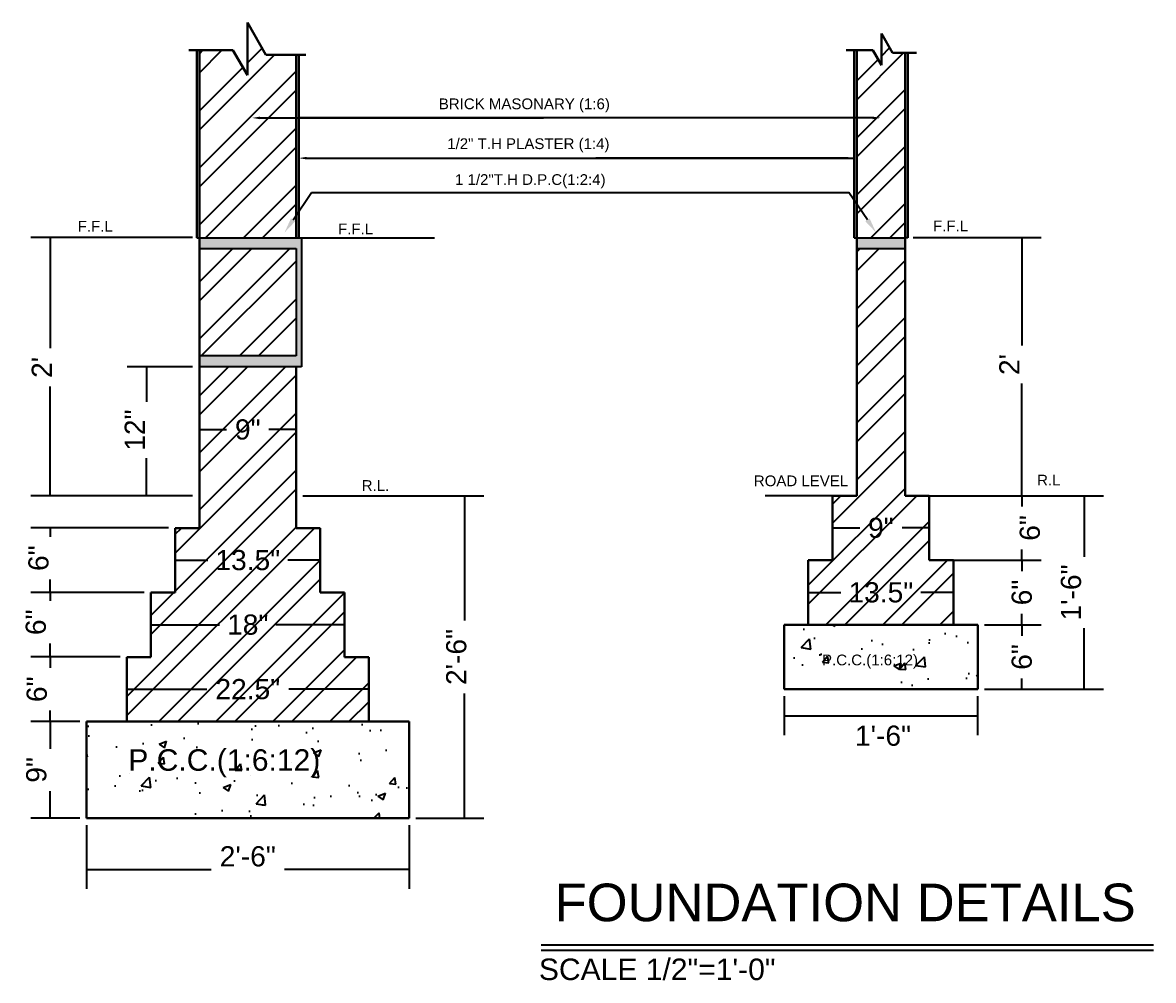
# Model space of a CAD drawing. Header units: inches. Extents: x 2124 to 5445, y -39 to 2337.
# Drawn here: x 4271.9 to 4377, y 2016 to 2105.1 of the extents above; entities that cross this region are included whole.
import ezdxf

# ---------------------------------------------------------------- set-up
doc = ezdxf.new("R2010")
doc.units = ezdxf.units.IN
doc.layers.get('Defpoints').update_dxf_attribs({"color": 3})
doc.layers.add('Break Line', color=1, linetype='Continuous', lineweight=30)
doc.layers.add('Dimensions', color=91, linetype='Continuous')
doc.layers.add('Hatching', color=230, linetype='Continuous')
doc.layers.add('Lettering', color=7, linetype='Continuous', true_color=0xecbcd1)
doc.layers.add('Walls', color=7, linetype='Continuous', lineweight=30, true_color=0xf0a998)
doc.styles.get("Standard").update_dxf_attribs({"font": 'arial.ttf'})
doc.dimstyles.get("Standard").update_dxf_attribs({"dimscale": 10, "dimtxt": 0.1875, "dimasz": 0.18, "dimexe": 0.18, "dimexo": 0.0625, "dimgap": 0.09, "dimtad": 0, "dimdec": 4, "dimzin": 0, "dimdsep": 46, "dimlunit": 4, "dimtxsty": 'Standard', "dimblk": 'NONE', "dimcen": 0.09, "dimadec": 0, "dimazin": 2, "dimtfac": 1, "dimtdec": 4, "dimtofl": 0, "dimtmove": 0, "dimatfit": 3, "dimfxl": 1, "dimfrac": 1, "dimtolj": 1, "dimtzin": 0, "dimarcsym": 0})
pattern_1 = [(45, (4278.909, 2066.3133), (-2.65165, 2.65165), []), (45, (4280.6766, 2066.3133), (-2.65165, 2.65165), [])]
pattern_2 = [(50, (4278.909, 2066.313), (7.1726, -0.62752), [0.75, -8.25]), (355, (4278.909, 2066.313), (-1.3875, 7.5219), [0.6, -6.6]), (100.451, (4279.5066, 2066.261), (5.7851, 6.8944), [0.6374, -7.0114]), (46.184, (4278.909, 2068.313), (10.6724, -1.6552), [1.125, -12.375]), (96.636, (4279.798, 2068.175), (9.3466, 9.7412), [0.9561, -10.5171]), (351.184, (4278.909, 2068.313), (9.3466, 9.7412), [0.9, -9.9]), (21, (4279.909, 2067.813), (5.96907, -4.0262), [0.75, -8.25]), (326, (4279.909, 2067.813), (2.43315, 7.2515), [0.6, -6.6]), (71.451, (4280.406, 2067.478), (8.4022, 3.2253), [0.6374, -7.0114]), (37.5, (4278.9088, 2066.3133), (0.1216, 3.32894), [0, -6.52, 0, -6.7, 0, -6.625]), (7.5, (4278.909, 2066.3133), (2.6307, 3.94412), [0, -3.82, 0, -6.37, 0, -2.525]), (327.5, (4276.6788, 2066.3133), (5.338224, -0.22555), [0, -2.5, 0, -7.8, 0, -10.35]), (317.5, (4275.679, 2066.3133), (5.83186, 1.00105), [0, -3.25, 0, -5.18, 0, -7.35])]

# ---------------------------------------------------------------- blocks, each defined once
blk = doc.blocks.new('*D103')
at = {"layer": 'Defpoints', "color": 0, "transparency": 16777216}
for p in [(4288.3, 2073.12), (4283.38, 2061.12), (4288.3, 2061.12)]:
    blk.add_point(p, dxfattribs=at)
at = {"layer": 'Dimensions', "color": 0, "lineweight": -2, "transparency": 16777216}
for p, q in [((4287.67, 2073.12), (4281.58, 2073.12)), ((4283.38, 2073.12), (4283.38, 2069.84)), ((4283.38, 2061.12), (4283.38, 2064.61)), ((4287.67, 2061.12), (4281.58, 2061.12))]:
    blk.add_line(p, q, dxfattribs=at)
at = {"layer": 'Dimensions', "color": 0, "transparency": 16777216, "insert": (4282.29, 2067.22), "char_height": 1.875, "width": 2.9055, "attachment_point": 5, "rotation": 90}
blk.add_mtext('\\A1;12"', dxfattribs=at)
blk = doc.blocks.new('_None')
blk = doc.blocks.new('*D104')
at = {"layer": 'Defpoints', "color": 0, "transparency": 16777216}
for p in [(4274.43, 2085.12), (4288.3, 2085.12), (4288.3, 2061.12)]:
    blk.add_point(p, dxfattribs=at)
at = {"layer": 'Dimensions', "color": 0, "lineweight": -2, "transparency": 16777216}
for p, q in [((4287.67, 2085.12), (4272.63, 2085.12)), ((4274.43, 2085.12), (4274.43, 2074.83)), ((4274.43, 2061.12), (4274.43, 2071.27)), ((4287.67, 2061.12), (4272.63, 2061.12))]:
    blk.add_line(p, q, dxfattribs=at)
at = {"layer": 'Dimensions', "color": 0, "transparency": 16777216, "insert": (4273.64, 2073.05), "char_height": 1.875, "attachment_point": 5, "rotation": 90}
blk.add_mtext("\\A1;2'", dxfattribs=at)
blk = doc.blocks.new('*D105')
at = {"layer": 'Defpoints', "color": 0, "transparency": 16777216}
for p in [(4286.05, 2058.12), (4274.43, 2052.12), (4283.8, 2052.12)]:
    blk.add_point(p, dxfattribs=at)
at = {"layer": 'Dimensions', "color": 0, "lineweight": -2, "transparency": 16777216}
for p, q in [((4285.42, 2058.12), (4272.63, 2058.12)), ((4274.43, 2058.12), (4274.43, 2057.29)), ((4274.43, 2052.12), (4274.43, 2053.32)), ((4283.17, 2052.12), (4272.63, 2052.12))]:
    blk.add_line(p, q, dxfattribs=at)
at = {"layer": 'Dimensions', "color": 0, "transparency": 16777216, "insert": (4273.34, 2055.31), "char_height": 1.875, "attachment_point": 5, "rotation": 90}
blk.add_mtext('\\A1;6"', dxfattribs=at)
blk = doc.blocks.new('*D106')
at = {"layer": 'Defpoints', "color": 0, "transparency": 16777216}
for p in [(4283.8, 2052.12), (4274.43, 2046.12), (4281.55, 2046.12)]:
    blk.add_point(p, dxfattribs=at)
at = {"layer": 'Dimensions', "color": 0, "lineweight": -2, "transparency": 16777216}
for p, q in [((4283.17, 2052.12), (4272.63, 2052.12)), ((4274.43, 2052.12), (4274.43, 2051.33)), ((4274.43, 2046.12), (4274.43, 2047.37)), ((4280.92, 2046.12), (4272.63, 2046.12))]:
    blk.add_line(p, q, dxfattribs=at)
at = {"layer": 'Dimensions', "color": 0, "transparency": 16777216, "insert": (4273.09, 2049.35), "char_height": 1.875, "attachment_point": 5, "rotation": 90}
blk.add_mtext('\\A1;6"', dxfattribs=at)
blk = doc.blocks.new('*D107')
at = {"layer": 'Defpoints', "color": 0, "transparency": 16777216}
for p in [(4281.55, 2046.12), (4274.43, 2040.12), (4277.8, 2040.12)]:
    blk.add_point(p, dxfattribs=at)
at = {"layer": 'Dimensions', "color": 0, "lineweight": -2, "transparency": 16777216}
for p, q in [((4280.92, 2046.12), (4272.63, 2046.12)), ((4274.43, 2046.12), (4274.43, 2045.1)), ((4274.43, 2040.12), (4274.43, 2041.13)), ((4277.17, 2040.12), (4272.63, 2040.12))]:
    blk.add_line(p, q, dxfattribs=at)
at = {"layer": 'Dimensions', "color": 0, "transparency": 16777216, "insert": (4273.18, 2043.12), "char_height": 1.875, "attachment_point": 5, "rotation": 90}
blk.add_mtext('\\A1;6"', dxfattribs=at)
blk = doc.blocks.new('*D108')
at = {"layer": 'Defpoints', "color": 0, "transparency": 16777216}
for p in [(4277.8, 2040.12), (4274.43, 2031.12), (4277.8, 2031.12)]:
    blk.add_point(p, dxfattribs=at)
at = {"layer": 'Dimensions', "color": 0, "lineweight": -2, "transparency": 16777216}
for p, q in [((4277.17, 2040.12), (4272.63, 2040.12)), ((4274.43, 2040.12), (4274.43, 2037.59)), ((4274.43, 2031.12), (4274.43, 2033.64)), ((4277.17, 2031.12), (4272.63, 2031.12))]:
    blk.add_line(p, q, dxfattribs=at)
at = {"layer": 'Dimensions', "color": 0, "transparency": 16777216, "insert": (4273.14, 2035.62), "char_height": 1.875, "attachment_point": 5, "rotation": 90}
blk.add_mtext('\\A1;9"', dxfattribs=at)
blk = doc.blocks.new('*D109')
at = {"layer": 'Defpoints', "color": 0, "transparency": 16777216}
for p in [(4277.8, 2031.12), (4307.8, 2031.12), (4307.8, 2026.36)]:
    blk.add_point(p, dxfattribs=at)
at = {"layer": 'Dimensions', "color": 0, "lineweight": -2, "transparency": 16777216}
for p, q in [((4277.8, 2030.49), (4277.8, 2024.56)), ((4307.8, 2030.49), (4307.8, 2024.56)), ((4277.8, 2026.36), (4289.39, 2026.36)), ((4307.8, 2026.36), (4296.2, 2026.36))]:
    blk.add_line(p, q, dxfattribs=at)
at = {"layer": 'Dimensions', "color": 0, "transparency": 16777216, "insert": (4292.8, 2027.57), "char_height": 1.875, "attachment_point": 5}
blk.add_mtext('\\A1;2\'-6"', dxfattribs=at)
blk = doc.blocks.new('*D110')
at = {"layer": 'Defpoints', "color": 0, "transparency": 16777216}
for p in [(4297.3, 2061.12), (4307.8, 2031.12), (4312.95, 2031.12)]:
    blk.add_point(p, dxfattribs=at)
at = {"layer": 'Dimensions', "color": 0, "lineweight": -2, "transparency": 16777216}
for p, q in [((4297.92, 2061.12), (4314.75, 2061.12)), ((4312.95, 2061.12), (4312.95, 2049.52)), ((4312.95, 2031.12), (4312.95, 2042.71)), ((4308.42, 2031.12), (4314.75, 2031.12))]:
    blk.add_line(p, q, dxfattribs=at)
at = {"layer": 'Dimensions', "color": 0, "transparency": 16777216, "insert": (4312.2, 2046.12), "char_height": 1.875, "attachment_point": 5, "rotation": 90}
blk.add_mtext('\\A1;2\'-6"', dxfattribs=at)
blk = doc.blocks.new('*D111')
at = {"layer": 'Defpoints', "color": 0, "transparency": 16777216}
for p in [(4281.55, 2043.12), (4304.05, 2043.12), (4304.05, 2043.12)]:
    blk.add_point(p, dxfattribs=at)
at = {"layer": 'Dimensions', "color": 0, "lineweight": -2, "transparency": 16777216}
for p, q in [((4281.55, 2043.74), (4281.55, 2044.92)), ((4304.05, 2043.74), (4304.05, 2044.92)), ((4281.55, 2043.12), (4288.98, 2043.12)), ((4304.05, 2043.12), (4296.61, 2043.12))]:
    blk.add_line(p, q, dxfattribs=at)
at = {"layer": 'Dimensions', "color": 0, "transparency": 16777216, "insert": (4292.8, 2043.12), "char_height": 1.875, "width": 11.998, "attachment_point": 5}
blk.add_mtext('\\A1;22.5"', dxfattribs=at)
blk = doc.blocks.new('*D112')
at = {"layer": 'Defpoints', "color": 0, "transparency": 16777216}
for p in [(4283.8, 2049.12), (4301.8, 2049.12), (4301.8, 2049.12)]:
    blk.add_point(p, dxfattribs=at)
at = {"layer": 'Dimensions', "color": 0, "lineweight": -2, "transparency": 16777216}
for p, q in [((4283.8, 2049.74), (4283.8, 2050.92)), ((4301.8, 2049.74), (4301.8, 2050.92)), ((4283.8, 2049.12), (4290.18, 2049.12)), ((4301.8, 2049.12), (4295.41, 2049.12))]:
    blk.add_line(p, q, dxfattribs=at)
at = {"layer": 'Dimensions', "color": 0, "transparency": 16777216, "insert": (4292.8, 2049.12), "char_height": 1.875, "width": 6.7373, "attachment_point": 5}
blk.add_mtext('\\A1;18"', dxfattribs=at)
blk = doc.blocks.new('*D113')
at = {"layer": 'Defpoints', "color": 0, "transparency": 16777216}
for p in [(4286.05, 2055.12), (4299.55, 2055.12), (4299.55, 2055.12)]:
    blk.add_point(p, dxfattribs=at)
at = {"layer": 'Dimensions', "color": 0, "lineweight": -2, "transparency": 16777216}
for p, q in [((4286.05, 2055.74), (4286.05, 2056.92)), ((4299.55, 2055.74), (4299.55, 2056.92)), ((4286.05, 2055.12), (4289.09, 2055.12)), ((4299.55, 2055.12), (4296.51, 2055.12))]:
    blk.add_line(p, q, dxfattribs=at)
at = {"layer": 'Dimensions', "color": 0, "transparency": 16777216, "insert": (4292.8, 2055.12), "char_height": 1.875, "width": 5.699, "attachment_point": 5}
blk.add_mtext('\\A1;13.5"', dxfattribs=at)
blk = doc.blocks.new('*D114')
at = {"layer": 'Defpoints', "color": 0, "transparency": 16777216}
for p in [(4288.3, 2067.12), (4297.3, 2067.27), (4297.3, 2067.12)]:
    blk.add_point(p, dxfattribs=at)
at = {"layer": 'Dimensions', "color": 0, "lineweight": -2, "transparency": 16777216}
for p, q in [((4288.3, 2067.74), (4288.3, 2069.07)), ((4297.3, 2067.74), (4297.3, 2069.07)), ((4288.3, 2067.27), (4290.82, 2067.27)), ((4297.3, 2067.27), (4294.77, 2067.27))]:
    blk.add_line(p, q, dxfattribs=at)
at = {"layer": 'Dimensions', "color": 0, "transparency": 16777216, "insert": (4292.8, 2067.27), "char_height": 1.875, "attachment_point": 5}
blk.add_mtext('\\A1;9"', dxfattribs=at)
blk = doc.blocks.new('*D115')
at = {"layer": 'Defpoints', "color": 0, "transparency": 16777216}
for p in [(4344.93, 2052.12), (4358.43, 2052.12), (4358.43, 2052.12)]:
    blk.add_point(p, dxfattribs=at)
at = {"layer": 'Dimensions', "color": 0, "lineweight": -2, "transparency": 16777216}
for p, q in [((4344.93, 2052.74), (4344.93, 2053.92)), ((4358.43, 2052.74), (4358.43, 2053.92)), ((4344.93, 2052.12), (4347.97, 2052.12)), ((4358.43, 2052.12), (4355.39, 2052.12))]:
    blk.add_line(p, q, dxfattribs=at)
at = {"layer": 'Dimensions', "color": 0, "transparency": 16777216, "insert": (4351.68, 2052.12), "char_height": 1.875, "width": 8.9985, "attachment_point": 5}
blk.add_mtext('\\A1;13.5"', dxfattribs=at)
blk = doc.blocks.new('*D116')
at = {"layer": 'Defpoints', "color": 0, "transparency": 16777216}
for p in [(4347.18, 2058.12), (4356.18, 2058.12), (4356.18, 2058.12)]:
    blk.add_point(p, dxfattribs=at)
at = {"layer": 'Dimensions', "color": 0, "lineweight": -2, "transparency": 16777216}
for p, q in [((4347.18, 2058.74), (4347.18, 2059.92)), ((4356.18, 2058.74), (4356.18, 2059.92)), ((4347.18, 2058.12), (4349.71, 2058.12)), ((4356.18, 2058.12), (4353.66, 2058.12))]:
    blk.add_line(p, q, dxfattribs=at)
at = {"layer": 'Dimensions', "color": 0, "transparency": 16777216, "insert": (4351.68, 2058.12), "char_height": 1.875, "attachment_point": 5}
blk.add_mtext('\\A1;9"', dxfattribs=at)
blk = doc.blocks.new('*D117')
at = {"layer": 'Defpoints', "color": 0, "transparency": 16777216}
for p in [(4342.68, 2043.12), (4360.68, 2043.12), (4360.68, 2040.66)]:
    blk.add_point(p, dxfattribs=at)
at = {"layer": 'Dimensions', "color": 0, "lineweight": -2, "transparency": 16777216}
for p, q in [((4342.68, 2042.49), (4342.68, 2038.86)), ((4360.68, 2042.49), (4360.68, 2038.86)), ((4342.68, 2040.66), (4360.68, 2040.66))]:
    blk.add_line(p, q, dxfattribs=at)
at = {"layer": 'Dimensions', "color": 0, "transparency": 16777216, "insert": (4351.88, 2038.79), "char_height": 1.875, "attachment_point": 5}
blk.add_mtext('\\A1;1\'-6"', dxfattribs=at)
blk = doc.blocks.new('*D118')
at = {"layer": 'Defpoints', "color": 0, "transparency": 16777216}
for p in [(4354.06, 2085.12), (4353.93, 2061.12), (4364.79, 2061.12)]:
    blk.add_point(p, dxfattribs=at)
at = {"layer": 'Dimensions', "color": 0, "lineweight": -2, "transparency": 16777216}
for p, q in [((4354.68, 2085.12), (4366.59, 2085.12)), ((4364.79, 2085.12), (4364.79, 2075.1)), ((4364.79, 2061.12), (4364.79, 2071.54)), ((4354.56, 2061.12), (4366.59, 2061.12))]:
    blk.add_line(p, q, dxfattribs=at)
at = {"layer": 'Dimensions', "color": 0, "transparency": 16777216, "insert": (4363.63, 2073.32), "char_height": 1.875, "attachment_point": 5, "rotation": 90}
blk.add_mtext("\\A1;2'", dxfattribs=at)
blk = doc.blocks.new('*D119')
at = {"layer": 'Defpoints', "color": 0, "transparency": 16777216}
for p in [(4356.18, 2061.12), (4356.18, 2055.12), (4364.79, 2055.12)]:
    blk.add_point(p, dxfattribs=at)
at = {"layer": 'Dimensions', "color": 0, "lineweight": -2, "transparency": 16777216}
for p, q in [((4356.81, 2061.12), (4366.59, 2061.12)), ((4364.79, 2061.12), (4364.79, 2060.1)), ((4364.79, 2055.12), (4364.79, 2056.13)), ((4356.81, 2055.12), (4366.59, 2055.12))]:
    blk.add_line(p, q, dxfattribs=at)
at = {"layer": 'Dimensions', "color": 0, "transparency": 16777216, "insert": (4365.54, 2058.12), "char_height": 1.875, "attachment_point": 5, "rotation": 90}
blk.add_mtext('\\A1;6"', dxfattribs=at)
blk = doc.blocks.new('*D11')
at = {"layer": 'Defpoints', "color": 0, "transparency": 16777216}
for p in [(4356.18, 2061.12), (4360.68, 2043.12), (4370.6, 2043.12)]:
    blk.add_point(p, dxfattribs=at)
at = {"layer": 'Dimensions', "color": 0, "lineweight": -2, "transparency": 16777216}
for p, q in [((4356.81, 2061.12), (4372.4, 2061.12)), ((4370.6, 2061.12), (4370.6, 2055.42)), ((4370.6, 2043.12), (4370.6, 2048.81)), ((4361.31, 2043.12), (4372.4, 2043.12))]:
    blk.add_line(p, q, dxfattribs=at)
at = {"layer": 'Dimensions', "color": 0, "transparency": 16777216, "insert": (4369.37, 2052.12), "char_height": 1.875, "attachment_point": 5, "rotation": 90}
blk.add_mtext('\\A1;1\'-6"', dxfattribs=at)
blk = doc.blocks.new('*D120')
at = {"layer": 'Defpoints', "color": 0, "transparency": 16777216}
for p in [(4358.43, 2055.12), (4360.68, 2049.12), (4364.79, 2049.12)]:
    blk.add_point(p, dxfattribs=at)
at = {"layer": 'Dimensions', "color": 0, "lineweight": -2, "transparency": 16777216}
for p, q in [((4359.06, 2055.12), (4366.59, 2055.12)), ((4364.79, 2055.12), (4364.79, 2054.1)), ((4364.79, 2049.12), (4364.79, 2050.13)), ((4361.31, 2049.12), (4366.59, 2049.12))]:
    blk.add_line(p, q, dxfattribs=at)
at = {"layer": 'Dimensions', "color": 0, "transparency": 16777216, "insert": (4364.79, 2052.12), "char_height": 1.875, "attachment_point": 5, "rotation": 90}
blk.add_mtext('\\A1;6"', dxfattribs=at)
blk = doc.blocks.new('*D12')
at = {"layer": 'Defpoints', "color": 0, "transparency": 16777216}
for p in [(4360.68, 2049.12), (4360.68, 2043.12), (4364.79, 2043.12)]:
    blk.add_point(p, dxfattribs=at)
at = {"layer": 'Dimensions', "color": 0, "lineweight": -2, "transparency": 16777216}
for p, q in [((4361.31, 2049.12), (4366.59, 2049.12)), ((4364.79, 2049.12), (4364.79, 2048.1)), ((4364.79, 2043.12), (4364.79, 2044.13)), ((4361.31, 2043.12), (4366.59, 2043.12))]:
    blk.add_line(p, q, dxfattribs=at)
at = {"layer": 'Dimensions', "color": 0, "transparency": 16777216, "insert": (4364.79, 2046.12), "char_height": 1.875, "attachment_point": 5, "rotation": 90}
blk.add_mtext('\\A1;6"', dxfattribs=at)

msp = doc.modelspace()

# ---------------------------------------------------------------- hatches: boundary and pattern name
at = {"layer": 'Hatching'}
h = msp.add_hatch(dxfattribs=at)
h.set_pattern_fill('ANSI32', color=256, scale=10)
h.set_pattern_definition(pattern_1)
h.paths.add_polyline_path([(4297.29565, 2061.11508), (4297.29565, 2073.11508), (4288.29565, 2073.11508), (4288.29565, 2061.11508), (4288.29565, 2058.11508), (4286.04565, 2058.11508), (4286.04565, 2052.11508), (4283.79565, 2052.11508), (4283.79565, 2046.11508), (4281.54565, 2046.11508), (4281.54565, 2040.11508), (4292.79565, 2040.11508), (4304.04565, 2040.11508), (4304.04565, 2046.11508), (4301.79565, 2046.11508), (4301.79565, 2052.11508), (4299.54565, 2052.11508), (4299.54565, 2058.11508), (4297.29565, 2058.11508)])
h.paths.add_polyline_path([(4288.29565, 2074.11508), (4297.29565, 2074.11508), (4297.29565, 2084.11508), (4288.29565, 2084.11508)])
h.paths.add_polyline_path([(4288.29565, 2085.11508), (4297.29565, 2085.11508), (4297.29565, 2102.13029), (4294.48609, 2102.13029), (4292.76131, 2105.1177), (4292.76131, 2100.22269), (4291.42131, 2102.54363), (4288.29565, 2102.54363)])
h = msp.add_hatch(dxfattribs=at)
h.set_pattern_fill('ANSI32', color=256, scale=10)
h.set_pattern_definition(pattern_1)
h.paths.add_polyline_path([(4353.93344, 2102.31059), (4352.76574, 2102.31059), (4351.72638, 2104.11082), (4351.72638, 2101.16106), (4350.91889, 2102.55967), (4349.43344, 2102.55967), (4349.43344, 2085.11508), (4353.93344, 2085.11508)])
h.paths.add_polyline_path([(4353.93344, 2084.11508), (4349.43344, 2084.11508), (4349.43344, 2061.11508), (4347.18344, 2061.11508), (4347.18344, 2055.11508), (4344.93344, 2055.11508), (4344.93344, 2049.11508), (4351.68344, 2049.11508), (4358.43344, 2049.11508), (4358.43344, 2055.11508), (4356.18344, 2055.11508), (4356.18344, 2061.11508), (4353.93344, 2061.11508)])
h = msp.add_hatch(color=256, dxfattribs=at)
h.dxf.hatch_style = 1
h.paths.add_polyline_path([(4297.79565, 2085.11508), (4288.29565, 2085.11508), (4288.29565, 2084.11508), (4297.29565, 2084.11508), (4297.29565, 2074.11508), (4288.29565, 2074.11508), (4288.29565, 2073.11508), (4297.79565, 2073.11508)])
h = msp.add_hatch(color=256, dxfattribs=at)
h.dxf.hatch_style = 1
h.paths.add_polyline_path([(4353.93344, 2085.11508), (4349.43344, 2085.11508), (4349.43344, 2084.11508), (4353.93344, 2084.11508)])
h = msp.add_hatch(dxfattribs=at)
h.set_pattern_fill('AR-CONC', color=256)
h.set_pattern_definition(pattern_2)
h.paths.add_polyline_path([(4360.68344, 2049.11508), (4351.68344, 2049.11508), (4344.93344, 2049.11508), (4342.68344, 2049.11508), (4342.68344, 2043.11508), (4360.68344, 2043.11508)])
h = msp.add_hatch(dxfattribs=at)
h.set_pattern_fill('AR-CONC', color=256)
h.set_pattern_definition(pattern_2)
h.paths.add_polyline_path([(4307.79565, 2040.11508), (4292.79565, 2040.11508), (4277.79565, 2040.11508), (4277.79565, 2031.11508), (4307.79565, 2031.11508)])

# ---------------------------------------------------------------- linework, layer by layer
for p, q in [((4297.54565, 2093.57936), (4297.54565, 2091.79482)), ((4349.18344, 2093.57936), (4349.18344, 2091.79482)), ((4288.04565, 2085.11508), (4297.79565, 2085.11508)), ((4297.79565, 2085.11508), (4297.79565, 2073.11508)), ((4349.18344, 2085.11508), (4349.43344, 2085.11508)), ((4354.18344, 2085.11508), (4353.93344, 2085.11508)), ((4288.29565, 2084.11508), (4297.29565, 2084.11508)), ((4297.29565, 2084.11508), (4297.29565, 2074.11508)), ((4349.43344, 2084.11508), (4353.93344, 2084.11508)), ((4297.29565, 2074.11508), (4288.29565, 2074.11508)), ((4297.79565, 2073.11508), (4288.29565, 2073.11508)), ((4344.93344, 2049.11508), (4358.43344, 2049.11508)), ((4281.54565, 2040.11508), (4304.04565, 2040.11508))]:
    msp.add_line(p, q)
at = {"layer": 'Break Line'}
for p, q in [((4294.48609, 2102.13029), (4292.76131, 2105.1177)), ((4292.76131, 2105.1177), (4292.76131, 2100.22269)), ((4352.76574, 2102.31059), (4351.72638, 2104.11082)), ((4351.72638, 2104.11082), (4351.72638, 2101.16106)), ((4291.42131, 2102.54363), (4287.32793, 2102.54363)), ((4292.76131, 2100.22269), (4291.42131, 2102.54363)), ((4350.91889, 2102.55967), (4348.4522, 2102.55967)), ((4351.72638, 2101.16106), (4350.91889, 2102.55967)), ((4355.00654, 2102.31059), (4352.76574, 2102.31059)), ((4298.20461, 2102.13029), (4294.48609, 2102.13029))]:
    msp.add_line(p, q, dxfattribs=at)
at = {"layer": 'Hatching'}
for p, q in [((4348.46344, 2092.51482), (4325.15632, 2092.51482)), ((4350.43211, 2086.77744), (4348.7134, 2089.31955)), ((4349.43344, 2085.11508), (4353.93344, 2085.11508)), ((4347.18344, 2061.11508), (4340.91302, 2061.11508))]:
    msp.add_line(p, q, dxfattribs=at)
msp.add_solid([(4350.63047, 2086.91155), (4350.23376, 2086.64334), (4351.23674, 2085.58734)], dxfattribs=at)
at = {"layer": 'Lettering'}
for p, q in [((4293.92942, 2096.25453), (4320.31658, 2096.25453)), ((4350.91687, 2096.25453), (4297.54565, 2096.25453)), ((4298.26565, 2092.51482), (4349.18344, 2092.51482)), ((4297.01697, 2086.77744), (4298.73569, 2089.31955)), ((4298.73569, 2089.31955), (4348.7134, 2089.31955)), ((4297.79565, 2085.11508), (4310.16825, 2085.11508)), ((4320.07076, 2019.3429), (4377.02526, 2019.3429)), ((4320.07076, 2018.8429), (4377.02526, 2018.8429))]:
    msp.add_line(p, q, dxfattribs=at)
for points in [[(4293.92942, 2096.37453), (4293.92942, 2096.13453), (4293.20942, 2096.25453)], [(4350.91687, 2096.37453), (4350.91687, 2096.13453), (4351.63687, 2096.25453)], [(4298.26565, 2092.63482), (4298.26565, 2092.39482), (4297.54565, 2092.51482)], [(4348.46344, 2092.63482), (4348.46344, 2092.39482), (4349.18344, 2092.51482)], [(4296.81862, 2086.91155), (4297.21532, 2086.64334), (4296.21234, 2085.58734)]]:
    msp.add_solid(points, dxfattribs=at)
at = {"layer": 'Walls'}
for p, q in [((4288.04565, 2102.54363), (4288.04565, 2085.11508)), ((4288.29565, 2102.54363), (4288.29565, 2085.11508)), ((4349.18344, 2102.54363), (4349.18344, 2085.11508)), ((4349.43344, 2102.54363), (4349.43344, 2085.11508)), ((4353.93344, 2085.11508), (4353.93344, 2102.31059)), ((4354.18344, 2085.11508), (4354.18344, 2102.31059)), ((4297.29565, 2085.11508), (4297.29565, 2102.11508)), ((4297.54565, 2085.11508), (4297.54565, 2102.11508)), ((4288.29565, 2073.11508), (4288.29565, 2085.11508)), ((4349.43344, 2085.11508), (4349.43344, 2061.11508)), ((4353.93344, 2085.11508), (4353.93344, 2061.11508)), ((4288.29565, 2073.11508), (4288.29565, 2061.11508)), ((4297.29565, 2073.11508), (4297.29565, 2061.11508)), ((4288.29565, 2061.11508), (4288.29565, 2058.11508)), ((4297.29565, 2061.11508), (4297.29565, 2058.11508)), ((4349.43344, 2061.11508), (4347.18344, 2061.11508)), ((4347.18344, 2061.11508), (4347.18344, 2055.11508)), ((4353.93344, 2061.11508), (4356.18344, 2061.11508)), ((4356.18344, 2055.11508), (4356.18344, 2061.11508)), ((4288.29565, 2058.11508), (4286.04565, 2058.11508)), ((4286.04565, 2058.11508), (4286.04565, 2052.11508)), ((4297.29565, 2058.11508), (4299.54565, 2058.11508)), ((4299.54565, 2058.11508), (4299.54565, 2052.11508)), ((4347.18344, 2055.11508), (4344.93344, 2055.11508)), ((4344.93344, 2055.11508), (4344.93344, 2049.11508)), ((4356.18344, 2055.11508), (4358.43344, 2055.11508)), ((4358.43344, 2049.11508), (4358.43344, 2055.11508)), ((4286.04565, 2052.11508), (4283.79565, 2052.11508)), ((4283.79565, 2052.11508), (4283.79565, 2046.11508)), ((4299.54565, 2052.11508), (4301.79565, 2052.11508)), ((4301.79565, 2052.11508), (4301.79565, 2046.11508)), ((4351.68344, 2049.11508), (4342.68344, 2049.11508)), ((4342.68344, 2049.11508), (4342.68344, 2043.11508)), ((4351.68344, 2049.11508), (4360.68344, 2049.11508)), ((4360.68344, 2049.11508), (4360.68344, 2043.11508)), ((4283.79565, 2046.11508), (4281.54565, 2046.11508)), ((4281.54565, 2046.11508), (4281.54565, 2040.11508)), ((4301.79565, 2046.11508), (4304.04565, 2046.11508)), ((4304.04565, 2040.11508), (4304.04565, 2046.11508)), ((4342.68344, 2043.11508), (4360.68344, 2043.11508)), ((4292.79565, 2040.11508), (4277.79565, 2040.11508)), ((4277.79565, 2040.11508), (4277.79565, 2031.11508)), ((4292.79565, 2040.11508), (4307.79565, 2040.11508)), ((4307.79565, 2031.11508), (4307.79565, 2040.11508)), ((4277.79565, 2031.11508), (4307.79565, 2031.11508))]:
    msp.add_line(p, q, dxfattribs=at)

# ---------------------------------------------------------------- texts
at = {"layer": 'Lettering', "attachment_point": 1}
for s, width, heights, insert, char_height in [('BRICK MASONARY (1:6)', 17.3370219, [0], (4310.56563, 2098.0628), 1), ('1/2" T.H PLASTER (1:4)', 16.836675, [0], (4311.35024, 2094.3574), 1), ('1 1/2"T.H D.P.C(1:2:4)', 16.1601752, [0], (4312.07522, 2091.02128), 1), ('\\pxt5;F.F.L', 4.4949789, [0], (4276.97873, 2086.67907), 1), ('F.F.L', 3.3950918, [0], (4356.52793, 2086.71086), 1), ('F.F.L', 3.807541, [0], (4301.18743, 2086.4305), 1), ('R.L.', 6.5450367, [0], (4303.39361, 2062.56483), 1), ('ROAD LEVEL', 10.1657051, [0], (4339.86687, 2063.00102), 1), ('R.L', 4.7174701, [0], (4366.21451, 2063.06835), 1), ('P.C.C.(1:6:12)', 50.9617823, [0], (4346.20685, 2046.34199), 1), ('P.C.C.(1:6:12)', 50.9617823, [0], (4281.68974, 2037.53748), 2), ('FOUNDATION DETAILS', 62.819698, [3.64574], (4321.33038, 2025.0423), 3.5), ('SCALE 1/2"=1\'-0"', 42.3824586, [0], (4319.87544, 2018.07118), 2)]:
    msp.add_mtext_dynamic_manual_height_columns(s, width=width, gutter_width=1, heights=heights, dxfattribs=dict(at, insert=insert, char_height=char_height))

# ---------------------------------------------------------------- dimensions: what is measured, and where the dimension line sits
at = {"layer": 'Dimensions'}
for base, p1, p2, picture, middle in [((4274.42845, 2085.11508), (4288.29565, 2061.11508), (4288.29565, 2085.11508), '*D104', (4273.63754, 2073.05028)), ((4364.79129, 2061.11508), (4354.05844, 2085.11508), (4353.93344, 2061.11508), '*D118', (4363.6315, 2073.31959)), ((4312.94847, 2031.11508), (4297.29565, 2061.11508), (4307.79565, 2031.11508), '*D110', (4312.19849, 2046.11508)), ((4364.79129, 2055.11508), (4356.18344, 2061.11508), (4356.18344, 2055.11508), '*D119', (4365.53982, 2058.11508)), ((4370.60048, 2043.11508), (4356.18344, 2061.11508), (4360.68344, 2043.11508), '*D11', (4369.37269, 2052.11508)), ((4274.42845, 2052.11508), (4286.04565, 2058.11508), (4283.79565, 2052.11508), '*D105', (4273.34206, 2055.30664)), ((4274.42845, 2046.11508), (4283.79565, 2052.11508), (4281.54565, 2046.11508), '*D106', (4273.08829, 2049.35139)), ((4274.42845, 2040.11508), (4281.54565, 2046.11508), (4277.79565, 2040.11508), '*D107', (4273.18463, 2043.11508)), ((4274.42845, 2031.11508), (4277.79565, 2040.11508), (4277.79565, 2031.11508), '*D108', (4273.14051, 2035.61508))]:
    dim = msp.add_linear_dim(base=base, p1=p1, p2=p2, angle=90, dimstyle='Standard', override={"dimtmove": 2}, dxfattribs=at)
    dim.commit()
    dim.dimension.update_dxf_attribs({"geometry": picture, "text_midpoint": middle, "dimtype": 160})
dim = msp.add_linear_dim(base=(4283.37643, 2061.11508), p1=(4288.29565, 2073.11508), p2=(4288.29565, 2061.11508), angle=90, text='12"', dimstyle='Standard', override={"dimtmove": 2}, dxfattribs=at)
dim.commit()
dim.dimension.update_dxf_attribs({"geometry": '*D103', "text_midpoint": (4282.28651, 2067.22399), "dimtype": 160})
for base, p1, p2, picture, middle in [((4297.29565, 2067.26609), (4288.29565, 2067.11508), (4297.29565, 2067.11508), '*D114', (4292.79565, 2067.26609)), ((4356.18344, 2058.11508), (4347.18344, 2058.11508), (4356.18344, 2058.11508), '*D116', (4351.68344, 2058.11508))]:
    dim = msp.add_linear_dim(base=base, p1=p1, p2=p2, dimstyle='Standard', dxfattribs=at)
    dim.commit()
    dim.dimension.update_dxf_attribs({"geometry": picture, "text_midpoint": middle})
for base, p1, p2, text, picture, middle in [((4299.54565, 2055.11508), (4286.04565, 2055.11508), (4299.54565, 2055.11508), '13.5"', '*D113', (4292.79565, 2055.11508)), ((4358.43344, 2052.11508), (4344.93344, 2052.11508), (4358.43344, 2052.11508), '13.5"', '*D115', (4351.68344, 2052.11508)), ((4301.79565, 2049.11508), (4283.79565, 2049.11508), (4301.79565, 2049.11508), '18"', '*D112', (4292.79565, 2049.11508)), ((4304.04565, 2043.11508), (4281.54565, 2043.11508), (4304.04565, 2043.11508), '22.5"', '*D111', (4292.79565, 2043.11508))]:
    dim = msp.add_linear_dim(base=base, p1=p1, p2=p2, text=text, dimstyle='Standard', dxfattribs=at)
    dim.commit()
    dim.dimension.update_dxf_attribs({"geometry": picture, "text_midpoint": middle})
for base, p1, p2, picture, middle in [((4364.79129, 2049.11508), (4358.43344, 2055.11508), (4360.68344, 2049.11508), '*D120', (4364.79129, 2052.11508)), ((4364.79129, 2043.11508), (4360.68344, 2049.11508), (4360.68344, 2043.11508), '*D12', (4364.79129, 2046.11508))]:
    dim = msp.add_linear_dim(base=base, p1=p1, p2=p2, angle=90, dimstyle='Standard', dxfattribs=at)
    dim.commit()
    dim.dimension.update_dxf_attribs({"geometry": picture, "text_midpoint": middle})
for base, p1, p2, picture, middle in [((4360.68344, 2040.66396), (4342.68344, 2043.11508), (4360.68344, 2043.11508), '*D117', (4351.88248, 2038.79188)), ((4307.79565, 2026.35735), (4277.79565, 2031.11508), (4307.79565, 2031.11508), '*D109', (4292.79565, 2027.57139))]:
    dim = msp.add_linear_dim(base=base, p1=p1, p2=p2, dimstyle='Standard', override={"dimtmove": 2}, dxfattribs=at)
    dim.commit()
    dim.dimension.update_dxf_attribs({"geometry": picture, "text_midpoint": middle, "dimtype": 160})

doc.saveas('drawing.dxf')
